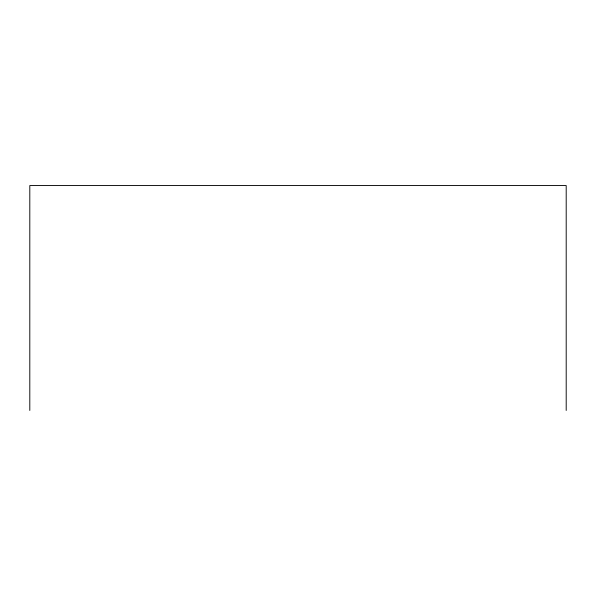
<?xml version="1.0" encoding="UTF-8"?>
<svg xmlns="http://www.w3.org/2000/svg" width="596" height="596" viewBox="0 0 596 596"><rect width="100%" height="100%" fill="white"/><g stroke="black" fill="none" stroke-linecap="round" stroke-linejoin="round"><path stroke-width="0.89" d="M566.2 410.443L566.2 185.557L29.8 185.557L29.8 410.443"/></g></svg>
